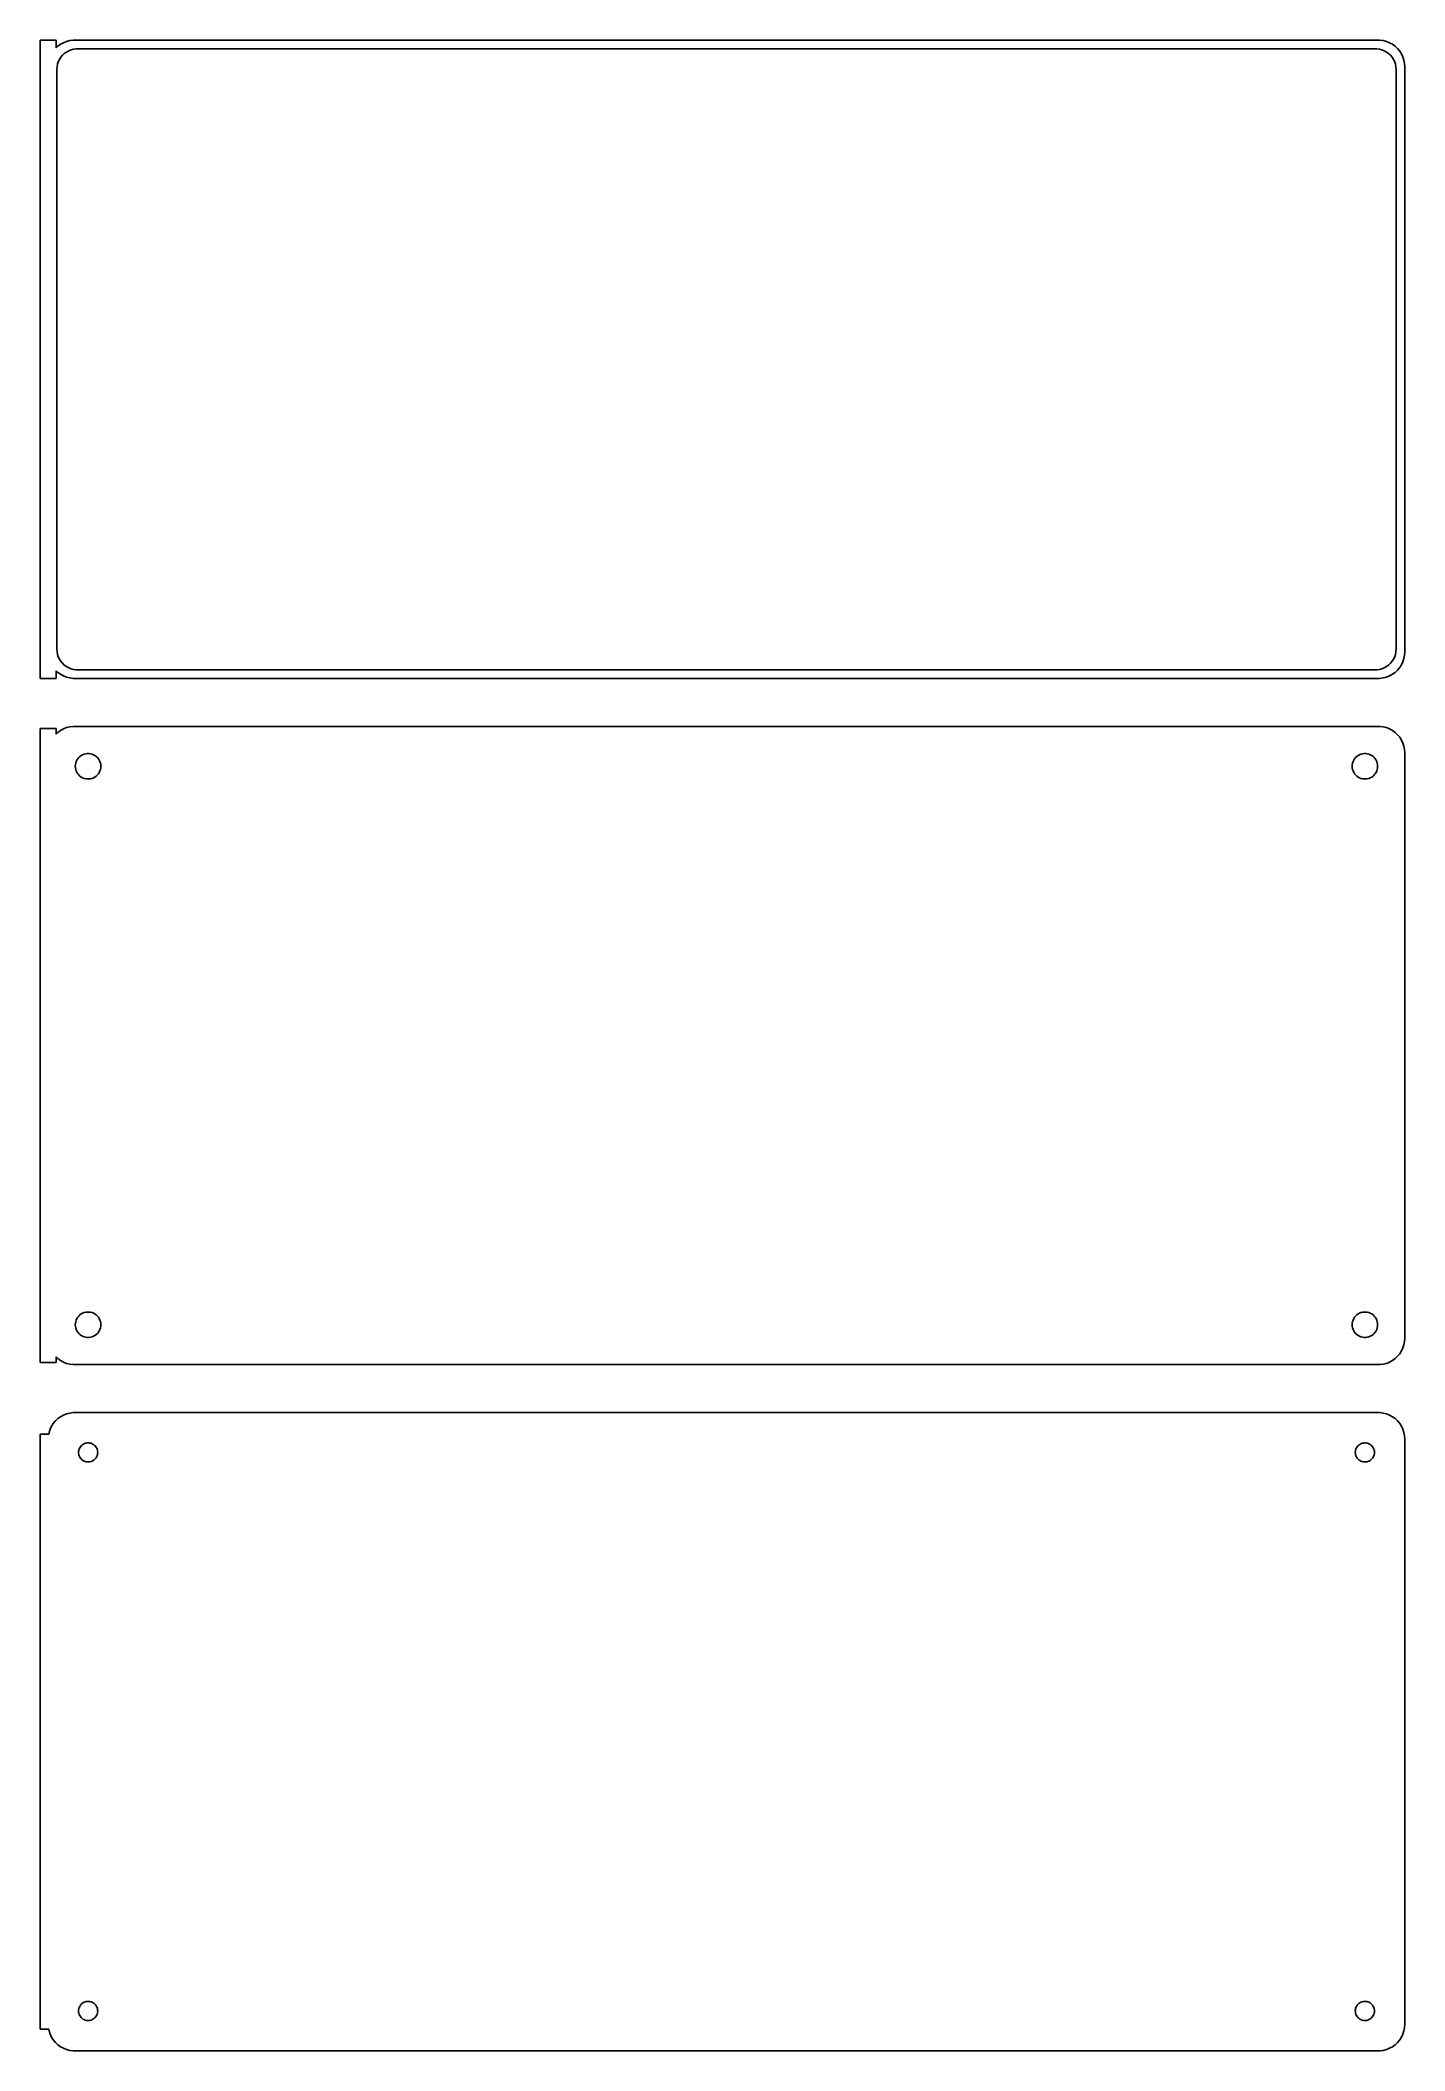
# Model space of a CAD drawing. Header units: metres. Extents: x -129 to 128, y 198 to 576.
import ezdxf

# ---------------------------------------------------------------- set-up
doc = ezdxf.new("R2010")
doc.units = ezdxf.units.M

msp = doc.modelspace()

# ---------------------------------------------------------------- linework, layer by layer
for p, q in [((-126, 575.99), (-129, 575.99)), ((-129, 575.99), (-129, 456.01)), ((-126, 574.559), (-126, 575.99)), ((-125.687, 574.853), (-126, 574.559)), ((-125.179, 575.222), (-125.687, 574.853)), ((-124.629, 575.524), (-125.179, 575.222)), ((-124.045, 575.755), (-124.629, 575.524)), ((-123.437, 575.911), (-124.045, 575.755)), ((-122.814, 575.99), (-123.437, 575.911)), ((122.814, 575.99), (-122.814, 575.99)), ((123.437, 575.911), (122.814, 575.99)), ((124.045, 575.755), (123.437, 575.911)), ((124.629, 575.524), (124.045, 575.755)), ((125.179, 575.222), (124.629, 575.524)), ((125.687, 574.853), (125.179, 575.222)), ((126.145, 574.423), (125.687, 574.853)), ((-125.873, 570.5), (-125.842, 570.985)), ((-125.842, 570.985), (-125.751, 571.463)), ((-125.751, 571.463), (-125.601, 571.926)), ((-125.601, 571.926), (-125.394, 572.366)), ((-125.394, 572.366), (-125.133, 572.776)), ((-125.133, 572.776), (-124.823, 573.151)), ((-124.823, 573.151), (-124.469, 573.484)), ((-124.469, 573.484), (-124.075, 573.77)), ((-124.075, 573.77), (-123.649, 574.004)), ((-123.649, 574.004), (-123.197, 574.183)), ((-123.197, 574.183), (-122.726, 574.304)), ((-122.726, 574.304), (-122.243, 574.365)), ((-122.243, 574.365), (122.243, 574.365)), ((122.243, 574.365), (122.726, 574.304)), ((122.726, 574.304), (123.197, 574.183)), ((123.197, 574.183), (123.649, 574.004)), ((123.649, 574.004), (124.075, 573.77)), ((124.075, 573.77), (124.469, 573.484)), ((124.469, 573.484), (124.823, 573.151)), ((124.823, 573.151), (125.133, 572.776)), ((125.133, 572.776), (125.394, 572.366)), ((125.394, 572.366), (125.601, 571.926)), ((125.601, 571.926), (125.751, 571.463)), ((125.751, 571.463), (125.842, 570.985)), ((125.842, 570.985), (125.873, 570.5)), ((126.545, 573.939), (126.145, 574.423)), ((126.882, 573.409), (126.545, 573.939)), ((127.149, 572.841), (126.882, 573.409)), ((127.343, 572.243), (127.149, 572.841)), ((127.461, 571.627), (127.343, 572.243)), ((127.5, 571), (127.461, 571.627)), ((127.5, 461), (127.5, 571)), ((-125.873, 461.5), (-125.873, 570.5)), ((125.873, 570.5), (125.873, 461.5)), ((-125.842, 461.015), (-125.873, 461.5)), ((125.873, 461.5), (125.842, 461.015)), ((-126, 457.441), (-125.687, 457.147)), ((-126, 456.01), (-126, 457.441)), ((-125.751, 460.537), (-125.842, 461.015)), ((-125.601, 460.074), (-125.751, 460.537)), ((-125.394, 459.634), (-125.601, 460.074)), ((-125.133, 459.224), (-125.394, 459.634)), ((-124.823, 458.849), (-125.133, 459.224)), ((-124.469, 458.516), (-124.823, 458.849)), ((-124.075, 458.23), (-124.469, 458.516)), ((-123.649, 457.996), (-124.075, 458.23)), ((-123.197, 457.817), (-123.649, 457.996)), ((-122.726, 457.696), (-123.197, 457.817)), ((-122.243, 457.635), (-122.726, 457.696)), ((122.243, 457.635), (-122.243, 457.635)), ((122.726, 457.696), (122.243, 457.635)), ((123.197, 457.817), (122.726, 457.696)), ((123.649, 457.996), (123.197, 457.817)), ((124.075, 458.23), (123.649, 457.996)), ((124.469, 458.516), (124.075, 458.23)), ((124.823, 458.849), (124.469, 458.516)), ((125.133, 459.224), (124.823, 458.849)), ((125.394, 459.634), (125.133, 459.224)), ((125.601, 460.074), (125.394, 459.634)), ((125.751, 460.537), (125.601, 460.074)), ((125.687, 457.147), (126.145, 457.577)), ((125.842, 461.015), (125.751, 460.537)), ((126.145, 457.577), (126.545, 458.061)), ((126.545, 458.061), (126.882, 458.591)), ((126.882, 458.591), (127.149, 459.159)), ((127.149, 459.159), (127.343, 459.757)), ((127.343, 459.757), (127.461, 460.373)), ((127.461, 460.373), (127.5, 461)), ((-129, 456.01), (-126, 456.01)), ((-125.687, 457.147), (-125.179, 456.778)), ((-125.179, 456.778), (-124.629, 456.476)), ((-124.629, 456.476), (-124.045, 456.245)), ((-124.045, 456.245), (-123.437, 456.089)), ((-123.437, 456.089), (-122.814, 456.01)), ((-122.814, 456.01), (122.814, 456.01)), ((122.814, 456.01), (123.437, 456.089)), ((123.437, 456.089), (124.045, 456.245)), ((124.045, 456.245), (124.629, 456.476)), ((124.629, 456.476), (125.179, 456.778)), ((125.179, 456.778), (125.687, 457.147)), ((-126, 446.615), (-129, 446.615)), ((-129, 446.615), (-129, 327.385)), ((-126, 445.559), (-126, 446.615)), ((-125.179, 446.222), (-125.687, 445.853)), ((-124.629, 446.524), (-125.179, 446.222)), ((-124.045, 446.755), (-124.629, 446.524)), ((-123.437, 446.911), (-124.045, 446.755)), ((-122.814, 446.99), (-123.437, 446.911)), ((122.814, 446.99), (-122.814, 446.99)), ((123.437, 446.911), (122.814, 446.99)), ((124.045, 446.755), (123.437, 446.911)), ((124.629, 446.524), (124.045, 446.755)), ((125.179, 446.222), (124.629, 446.524)), ((125.687, 445.853), (125.179, 446.222)), ((-125.687, 445.853), (-126, 445.559)), ((126.145, 445.423), (125.687, 445.853)), ((126.545, 444.939), (126.145, 445.423)), ((126.882, 444.409), (126.545, 444.939)), ((127.149, 443.841), (126.882, 444.409)), ((127.343, 443.243), (127.149, 443.841)), ((127.461, 442.627), (127.343, 443.243)), ((127.5, 442), (127.461, 442.627)), ((-122.4, 439.5), (-122.381, 439.801)), ((-122.381, 439.199), (-122.4, 439.5)), ((-122.381, 439.801), (-122.325, 440.097)), ((-122.325, 438.903), (-122.381, 439.199)), ((-122.325, 440.097), (-122.231, 440.383)), ((-122.231, 438.617), (-122.325, 438.903)), ((-122.231, 440.383), (-122.103, 440.656)), ((-122.103, 438.344), (-122.231, 438.617)), ((-122.103, 440.656), (-121.942, 440.911)), ((-121.942, 440.911), (-121.75, 441.143)), ((-121.75, 441.143), (-121.53, 441.349)), ((-121.53, 441.349), (-121.286, 441.526)), ((-121.286, 441.526), (-121.022, 441.672)), ((-121.022, 441.672), (-120.742, 441.783)), ((-120.742, 441.783), (-120.45, 441.857)), ((-120.45, 441.857), (-120.151, 441.895)), ((-120.151, 441.895), (-119.849, 441.895)), ((-119.849, 441.895), (-119.55, 441.857)), ((-119.55, 441.857), (-119.258, 441.783)), ((-119.258, 441.783), (-118.978, 441.672)), ((-118.978, 441.672), (-118.714, 441.526)), ((-118.714, 441.526), (-118.47, 441.349)), ((-118.47, 441.349), (-118.25, 441.143)), ((-118.25, 441.143), (-118.058, 440.911)), ((-118.058, 440.911), (-117.897, 440.656)), ((-117.897, 440.656), (-117.769, 440.383)), ((-117.769, 438.617), (-117.897, 438.344)), ((-117.769, 440.383), (-117.675, 440.097)), ((-117.675, 438.903), (-117.769, 438.617)), ((-117.675, 440.097), (-117.619, 439.801)), ((-117.619, 439.199), (-117.675, 438.903)), ((-117.619, 439.801), (-117.6, 439.5)), ((-117.6, 439.5), (-117.619, 439.199)), ((117.6, 439.5), (117.619, 439.801)), ((117.619, 439.199), (117.6, 439.5)), ((117.619, 439.801), (117.675, 440.097)), ((117.675, 438.903), (117.619, 439.199)), ((117.675, 440.097), (117.769, 440.383)), ((117.769, 438.617), (117.675, 438.903)), ((117.769, 440.383), (117.897, 440.656)), ((117.897, 438.344), (117.769, 438.617)), ((117.897, 440.656), (118.058, 440.911)), ((118.058, 440.911), (118.25, 441.143)), ((118.25, 441.143), (118.47, 441.349)), ((118.47, 441.349), (118.714, 441.526)), ((118.714, 441.526), (118.978, 441.672)), ((118.978, 441.672), (119.258, 441.783)), ((119.258, 441.783), (119.55, 441.857)), ((119.55, 441.857), (119.849, 441.895)), ((119.849, 441.895), (120.151, 441.895)), ((120.151, 441.895), (120.45, 441.857)), ((120.45, 441.857), (120.742, 441.783)), ((120.742, 441.783), (121.022, 441.672)), ((121.022, 441.672), (121.286, 441.526)), ((121.286, 441.526), (121.53, 441.349)), ((121.53, 441.349), (121.75, 441.143)), ((121.75, 441.143), (121.942, 440.911)), ((121.942, 440.911), (122.103, 440.656)), ((122.103, 440.656), (122.231, 440.383)), ((122.231, 438.617), (122.103, 438.344)), ((122.231, 440.383), (122.325, 440.097)), ((122.325, 438.903), (122.231, 438.617)), ((122.325, 440.097), (122.381, 439.801)), ((122.381, 439.199), (122.325, 438.903)), ((122.381, 439.801), (122.4, 439.5)), ((122.4, 439.5), (122.381, 439.199)), ((127.5, 332), (127.5, 442)), ((-121.942, 438.089), (-122.103, 438.344)), ((-121.75, 437.857), (-121.942, 438.089)), ((-121.53, 437.651), (-121.75, 437.857)), ((-121.286, 437.474), (-121.53, 437.651)), ((-121.022, 437.328), (-121.286, 437.474)), ((-120.742, 437.217), (-121.022, 437.328)), ((-120.45, 437.143), (-120.742, 437.217)), ((-120.151, 437.105), (-120.45, 437.143)), ((-119.849, 437.105), (-120.151, 437.105)), ((-119.55, 437.143), (-119.849, 437.105)), ((-119.258, 437.217), (-119.55, 437.143)), ((-118.978, 437.328), (-119.258, 437.217)), ((-118.714, 437.474), (-118.978, 437.328)), ((-118.47, 437.651), (-118.714, 437.474)), ((-118.25, 437.857), (-118.47, 437.651)), ((-118.058, 438.089), (-118.25, 437.857)), ((-117.897, 438.344), (-118.058, 438.089)), ((118.058, 438.089), (117.897, 438.344)), ((118.25, 437.857), (118.058, 438.089)), ((118.47, 437.651), (118.25, 437.857)), ((118.714, 437.474), (118.47, 437.651)), ((118.978, 437.328), (118.714, 437.474)), ((119.258, 437.217), (118.978, 437.328)), ((119.55, 437.143), (119.258, 437.217)), ((119.849, 437.105), (119.55, 437.143)), ((120.151, 437.105), (119.849, 437.105)), ((120.45, 437.143), (120.151, 437.105)), ((120.742, 437.217), (120.45, 437.143)), ((121.022, 437.328), (120.742, 437.217)), ((121.286, 437.474), (121.022, 437.328)), ((121.53, 437.651), (121.286, 437.474)), ((121.75, 437.857), (121.53, 437.651)), ((121.942, 438.089), (121.75, 437.857)), ((122.103, 438.344), (121.942, 438.089)), ((-121.53, 336.349), (-121.286, 336.526)), ((-121.286, 336.526), (-121.022, 336.672)), ((-121.022, 336.672), (-120.742, 336.783)), ((-120.742, 336.783), (-120.45, 336.857)), ((-120.45, 336.857), (-120.151, 336.895)), ((-120.151, 336.895), (-119.849, 336.895)), ((-119.849, 336.895), (-119.55, 336.857)), ((-119.55, 336.857), (-119.258, 336.783)), ((-119.258, 336.783), (-118.978, 336.672)), ((-118.978, 336.672), (-118.714, 336.526)), ((-118.714, 336.526), (-118.47, 336.349)), ((118.47, 336.349), (118.714, 336.526)), ((118.714, 336.526), (118.978, 336.672)), ((118.978, 336.672), (119.258, 336.783)), ((119.258, 336.783), (119.55, 336.857)), ((119.55, 336.857), (119.849, 336.895)), ((119.849, 336.895), (120.151, 336.895)), ((120.151, 336.895), (120.45, 336.857)), ((120.45, 336.857), (120.742, 336.783)), ((120.742, 336.783), (121.022, 336.672)), ((121.022, 336.672), (121.286, 336.526)), ((121.286, 336.526), (121.53, 336.349)), ((-122.4, 334.5), (-122.381, 334.801)), ((-122.381, 334.199), (-122.4, 334.5)), ((-122.381, 334.801), (-122.325, 335.097)), ((-122.325, 333.903), (-122.381, 334.199)), ((-122.325, 335.097), (-122.231, 335.383)), ((-122.231, 333.617), (-122.325, 333.903)), ((-122.231, 335.383), (-122.103, 335.656)), ((-122.103, 333.344), (-122.231, 333.617)), ((-122.103, 335.656), (-121.942, 335.911)), ((-121.942, 333.089), (-122.103, 333.344)), ((-121.942, 335.911), (-121.75, 336.143)), ((-121.75, 332.857), (-121.942, 333.089)), ((-121.75, 336.143), (-121.53, 336.349)), ((-121.53, 332.651), (-121.75, 332.857)), ((-121.286, 332.474), (-121.53, 332.651)), ((-118.47, 332.651), (-118.714, 332.474)), ((-118.47, 336.349), (-118.25, 336.143)), ((-118.25, 332.857), (-118.47, 332.651)), ((-118.25, 336.143), (-118.058, 335.911)), ((-118.058, 333.089), (-118.25, 332.857)), ((-118.058, 335.911), (-117.897, 335.656)), ((-117.897, 333.344), (-118.058, 333.089)), ((-117.897, 335.656), (-117.769, 335.383)), ((-117.769, 333.617), (-117.897, 333.344)), ((-117.769, 335.383), (-117.675, 335.097)), ((-117.675, 333.903), (-117.769, 333.617)), ((-117.675, 335.097), (-117.619, 334.801)), ((-117.619, 334.199), (-117.675, 333.903)), ((-117.619, 334.801), (-117.6, 334.5)), ((-117.6, 334.5), (-117.619, 334.199)), ((117.6, 334.5), (117.619, 334.801)), ((117.619, 334.199), (117.6, 334.5)), ((117.619, 334.801), (117.675, 335.097)), ((117.675, 333.903), (117.619, 334.199)), ((117.675, 335.097), (117.769, 335.383)), ((117.769, 333.617), (117.675, 333.903)), ((117.769, 335.383), (117.897, 335.656)), ((117.897, 333.344), (117.769, 333.617)), ((117.897, 335.656), (118.058, 335.911)), ((118.058, 333.089), (117.897, 333.344)), ((118.058, 335.911), (118.25, 336.143)), ((118.25, 332.857), (118.058, 333.089)), ((118.25, 336.143), (118.47, 336.349)), ((118.47, 332.651), (118.25, 332.857)), ((118.714, 332.474), (118.47, 332.651)), ((121.53, 332.651), (121.286, 332.474)), ((121.53, 336.349), (121.75, 336.143)), ((121.75, 332.857), (121.53, 332.651)), ((121.75, 336.143), (121.942, 335.911)), ((121.942, 333.089), (121.75, 332.857)), ((121.942, 335.911), (122.103, 335.656)), ((122.103, 333.344), (121.942, 333.089)), ((122.103, 335.656), (122.231, 335.383)), ((122.231, 333.617), (122.103, 333.344)), ((122.231, 335.383), (122.325, 335.097)), ((122.325, 333.903), (122.231, 333.617)), ((122.325, 335.097), (122.381, 334.801)), ((122.381, 334.199), (122.325, 333.903)), ((122.381, 334.801), (122.4, 334.5)), ((122.4, 334.5), (122.381, 334.199)), ((-121.022, 332.328), (-121.286, 332.474)), ((-120.742, 332.217), (-121.022, 332.328)), ((-120.45, 332.143), (-120.742, 332.217)), ((-120.151, 332.105), (-120.45, 332.143)), ((-119.849, 332.105), (-120.151, 332.105)), ((-119.55, 332.143), (-119.849, 332.105)), ((-119.258, 332.217), (-119.55, 332.143)), ((-118.978, 332.328), (-119.258, 332.217)), ((-118.714, 332.474), (-118.978, 332.328)), ((118.978, 332.328), (118.714, 332.474)), ((119.258, 332.217), (118.978, 332.328)), ((119.55, 332.143), (119.258, 332.217)), ((119.849, 332.105), (119.55, 332.143)), ((120.151, 332.105), (119.849, 332.105)), ((120.45, 332.143), (120.151, 332.105)), ((120.742, 332.217), (120.45, 332.143)), ((121.022, 332.328), (120.742, 332.217)), ((121.286, 332.474), (121.022, 332.328)), ((126.145, 328.577), (126.545, 329.061)), ((126.545, 329.061), (126.882, 329.591)), ((126.882, 329.591), (127.149, 330.159)), ((127.149, 330.159), (127.343, 330.757)), ((127.343, 330.757), (127.461, 331.373)), ((127.461, 331.373), (127.5, 332)), ((-129, 327.385), (-126, 327.385)), ((-126, 327.385), (-126, 328.441)), ((-126, 328.441), (-125.687, 328.147)), ((-125.687, 328.147), (-125.179, 327.778)), ((-125.179, 327.778), (-124.629, 327.476)), ((-124.629, 327.476), (-124.045, 327.245)), ((-124.045, 327.245), (-123.437, 327.089)), ((-123.437, 327.089), (-122.814, 327.01)), ((-122.814, 327.01), (122.814, 327.01)), ((122.814, 327.01), (123.437, 327.089)), ((123.437, 327.089), (124.045, 327.245)), ((124.045, 327.245), (124.629, 327.476)), ((124.629, 327.476), (125.179, 327.778)), ((125.179, 327.778), (125.687, 328.147)), ((125.687, 328.147), (126.145, 328.577)), ((-124.629, 317.524), (-125.179, 317.222)), ((-124.045, 317.755), (-124.629, 317.524)), ((-123.437, 317.911), (-124.045, 317.755)), ((-122.814, 317.99), (-123.437, 317.911)), ((122.814, 317.99), (-122.814, 317.99)), ((123.437, 317.911), (122.814, 317.99)), ((124.045, 317.755), (123.437, 317.911)), ((124.629, 317.524), (124.045, 317.755)), ((125.179, 317.222), (124.629, 317.524)), ((-127.4, 313.944), (-129, 313.944)), ((-129, 313.944), (-129, 202.056)), ((-127.343, 314.243), (-127.4, 313.944)), ((-127.149, 314.841), (-127.343, 314.243)), ((-126.882, 315.409), (-127.149, 314.841)), ((-126.545, 315.939), (-126.882, 315.409)), ((-126.145, 316.423), (-126.545, 315.939)), ((-125.687, 316.853), (-126.145, 316.423)), ((-125.179, 317.222), (-125.687, 316.853)), ((125.687, 316.853), (125.179, 317.222)), ((126.145, 316.423), (125.687, 316.853)), ((126.545, 315.939), (126.145, 316.423)), ((126.882, 315.409), (126.545, 315.939)), ((127.149, 314.841), (126.882, 315.409)), ((127.343, 314.243), (127.149, 314.841)), ((127.461, 313.627), (127.343, 314.243)), ((-121.8, 310.5), (-121.786, 310.726)), ((-121.786, 310.274), (-121.8, 310.5)), ((-121.786, 310.726), (-121.743, 310.948)), ((-121.743, 310.052), (-121.786, 310.274)), ((-121.743, 310.948), (-121.674, 311.163)), ((-121.674, 309.837), (-121.743, 310.052)), ((-121.674, 311.163), (-121.577, 311.367)), ((-121.577, 311.367), (-121.456, 311.558)), ((-121.456, 311.558), (-121.312, 311.732)), ((-121.312, 311.732), (-121.147, 311.887)), ((-121.147, 311.887), (-120.964, 312.02)), ((-120.964, 312.02), (-120.766, 312.129)), ((-120.766, 312.129), (-120.556, 312.212)), ((-120.556, 312.212), (-120.337, 312.268)), ((-120.337, 312.268), (-120.113, 312.296)), ((-120.113, 312.296), (-119.887, 312.296)), ((-119.887, 312.296), (-119.663, 312.268)), ((-119.663, 312.268), (-119.444, 312.212)), ((-119.444, 312.212), (-119.234, 312.129)), ((-119.234, 312.129), (-119.036, 312.02)), ((-119.036, 312.02), (-118.853, 311.887)), ((-118.853, 311.887), (-118.688, 311.732)), ((-118.688, 311.732), (-118.544, 311.558)), ((-118.544, 311.558), (-118.423, 311.367)), ((-118.423, 311.367), (-118.326, 311.163)), ((-118.326, 311.163), (-118.257, 310.948)), ((-118.257, 310.052), (-118.326, 309.837)), ((-118.257, 310.948), (-118.214, 310.726)), ((-118.214, 310.274), (-118.257, 310.052)), ((-118.214, 310.726), (-118.2, 310.5)), ((-118.2, 310.5), (-118.214, 310.274)), ((118.2, 310.5), (118.214, 310.726)), ((118.214, 310.274), (118.2, 310.5)), ((118.214, 310.726), (118.257, 310.948)), ((118.257, 310.052), (118.214, 310.274)), ((118.257, 310.948), (118.326, 311.163)), ((118.326, 309.837), (118.257, 310.052)), ((118.326, 311.163), (118.423, 311.367)), ((118.423, 311.367), (118.544, 311.558)), ((118.544, 311.558), (118.688, 311.732)), ((118.688, 311.732), (118.853, 311.887)), ((118.853, 311.887), (119.036, 312.02)), ((119.036, 312.02), (119.234, 312.129)), ((119.234, 312.129), (119.444, 312.212)), ((119.444, 312.212), (119.663, 312.268)), ((119.663, 312.268), (119.887, 312.296)), ((119.887, 312.296), (120.113, 312.296)), ((120.113, 312.296), (120.337, 312.268)), ((120.337, 312.268), (120.556, 312.212)), ((120.556, 312.212), (120.766, 312.129)), ((120.766, 312.129), (120.964, 312.02)), ((120.964, 312.02), (121.147, 311.887)), ((121.147, 311.887), (121.312, 311.732)), ((121.312, 311.732), (121.456, 311.558)), ((121.456, 311.558), (121.577, 311.367)), ((121.577, 311.367), (121.674, 311.163)), ((121.674, 311.163), (121.743, 310.948)), ((121.743, 310.052), (121.674, 309.837)), ((121.743, 310.948), (121.786, 310.726)), ((121.786, 310.274), (121.743, 310.052)), ((121.786, 310.726), (121.8, 310.5)), ((121.8, 310.5), (121.786, 310.274)), ((127.5, 313), (127.461, 313.627)), ((127.5, 203), (127.5, 313)), ((-121.577, 309.633), (-121.674, 309.837)), ((-121.456, 309.442), (-121.577, 309.633)), ((-121.312, 309.268), (-121.456, 309.442)), ((-121.147, 309.113), (-121.312, 309.268)), ((-120.964, 308.98), (-121.147, 309.113)), ((-120.766, 308.871), (-120.964, 308.98)), ((-120.556, 308.788), (-120.766, 308.871)), ((-120.337, 308.732), (-120.556, 308.788)), ((-120.113, 308.704), (-120.337, 308.732)), ((-119.887, 308.704), (-120.113, 308.704)), ((-119.663, 308.732), (-119.887, 308.704)), ((-119.444, 308.788), (-119.663, 308.732)), ((-119.234, 308.871), (-119.444, 308.788)), ((-119.036, 308.98), (-119.234, 308.871)), ((-118.853, 309.113), (-119.036, 308.98)), ((-118.688, 309.268), (-118.853, 309.113)), ((-118.544, 309.442), (-118.688, 309.268)), ((-118.423, 309.633), (-118.544, 309.442)), ((-118.326, 309.837), (-118.423, 309.633)), ((118.423, 309.633), (118.326, 309.837)), ((118.544, 309.442), (118.423, 309.633)), ((118.688, 309.268), (118.544, 309.442)), ((118.853, 309.113), (118.688, 309.268)), ((119.036, 308.98), (118.853, 309.113)), ((119.234, 308.871), (119.036, 308.98)), ((119.444, 308.788), (119.234, 308.871)), ((119.663, 308.732), (119.444, 308.788)), ((119.887, 308.704), (119.663, 308.732)), ((120.113, 308.704), (119.887, 308.704)), ((120.337, 308.732), (120.113, 308.704)), ((120.556, 308.788), (120.337, 308.732)), ((120.766, 308.871), (120.556, 308.788)), ((120.964, 308.98), (120.766, 308.871)), ((121.147, 309.113), (120.964, 308.98)), ((121.312, 309.268), (121.147, 309.113)), ((121.456, 309.442), (121.312, 309.268)), ((121.577, 309.633), (121.456, 309.442)), ((121.674, 309.837), (121.577, 309.633)), ((-121.8, 205.5), (-121.786, 205.726)), ((-121.786, 205.274), (-121.8, 205.5)), ((-121.786, 205.726), (-121.743, 205.948)), ((-121.743, 205.052), (-121.786, 205.274)), ((-121.743, 205.948), (-121.674, 206.163)), ((-121.674, 204.837), (-121.743, 205.052)), ((-121.674, 206.163), (-121.577, 206.367)), ((-121.577, 204.633), (-121.674, 204.837)), ((-121.577, 206.367), (-121.456, 206.558)), ((-121.456, 204.442), (-121.577, 204.633)), ((-121.456, 206.558), (-121.312, 206.732)), ((-121.312, 204.268), (-121.456, 204.442)), ((-121.312, 206.732), (-121.147, 206.887)), ((-121.147, 204.113), (-121.312, 204.268)), ((-121.147, 206.887), (-120.964, 207.02)), ((-120.964, 203.98), (-121.147, 204.113)), ((-120.964, 207.02), (-120.766, 207.129)), ((-120.766, 207.129), (-120.556, 207.212)), ((-120.556, 207.212), (-120.337, 207.268)), ((-120.337, 207.268), (-120.113, 207.296)), ((-120.113, 207.296), (-119.887, 207.296)), ((-119.887, 207.296), (-119.663, 207.268)), ((-119.663, 207.268), (-119.444, 207.212)), ((-119.444, 207.212), (-119.234, 207.129)), ((-119.234, 207.129), (-119.036, 207.02)), ((-119.036, 207.02), (-118.853, 206.887)), ((-118.853, 204.113), (-119.036, 203.98)), ((-118.853, 206.887), (-118.688, 206.732)), ((-118.688, 204.268), (-118.853, 204.113)), ((-118.688, 206.732), (-118.544, 206.558)), ((-118.544, 204.442), (-118.688, 204.268)), ((-118.544, 206.558), (-118.423, 206.367)), ((-118.423, 204.633), (-118.544, 204.442)), ((-118.423, 206.367), (-118.326, 206.163)), ((-118.326, 204.837), (-118.423, 204.633)), ((-118.326, 206.163), (-118.257, 205.948)), ((-118.257, 205.052), (-118.326, 204.837)), ((-118.257, 205.948), (-118.214, 205.726)), ((-118.214, 205.274), (-118.257, 205.052)), ((-118.214, 205.726), (-118.2, 205.5)), ((-118.2, 205.5), (-118.214, 205.274)), ((118.2, 205.5), (118.214, 205.726)), ((118.214, 205.274), (118.2, 205.5)), ((118.214, 205.726), (118.257, 205.948)), ((118.257, 205.052), (118.214, 205.274)), ((118.257, 205.948), (118.326, 206.163)), ((118.326, 204.837), (118.257, 205.052)), ((118.326, 206.163), (118.423, 206.367)), ((118.423, 204.633), (118.326, 204.837)), ((118.423, 206.367), (118.544, 206.558)), ((118.544, 204.442), (118.423, 204.633)), ((118.544, 206.558), (118.688, 206.732)), ((118.688, 204.268), (118.544, 204.442)), ((118.688, 206.732), (118.853, 206.887)), ((118.853, 204.113), (118.688, 204.268)), ((118.853, 206.887), (119.036, 207.02)), ((119.036, 203.98), (118.853, 204.113)), ((119.036, 207.02), (119.234, 207.129)), ((119.234, 207.129), (119.444, 207.212)), ((119.444, 207.212), (119.663, 207.268)), ((119.663, 207.268), (119.887, 207.296)), ((119.887, 207.296), (120.113, 207.296)), ((120.113, 207.296), (120.337, 207.268)), ((120.337, 207.268), (120.556, 207.212)), ((120.556, 207.212), (120.766, 207.129)), ((120.766, 207.129), (120.964, 207.02)), ((120.964, 207.02), (121.147, 206.887)), ((121.147, 204.113), (120.964, 203.98)), ((121.147, 206.887), (121.312, 206.732)), ((121.312, 204.268), (121.147, 204.113)), ((121.312, 206.732), (121.456, 206.558)), ((121.456, 204.442), (121.312, 204.268)), ((121.456, 206.558), (121.577, 206.367)), ((121.577, 204.633), (121.456, 204.442)), ((121.577, 206.367), (121.674, 206.163)), ((121.674, 204.837), (121.577, 204.633)), ((121.674, 206.163), (121.743, 205.948)), ((121.743, 205.052), (121.674, 204.837)), ((121.743, 205.948), (121.786, 205.726)), ((121.786, 205.274), (121.743, 205.052)), ((121.786, 205.726), (121.8, 205.5)), ((121.8, 205.5), (121.786, 205.274)), ((-129, 202.056), (-127.4, 202.056)), ((-127.4, 202.056), (-127.343, 201.757)), ((-127.343, 201.757), (-127.149, 201.159)), ((-127.149, 201.159), (-126.882, 200.591)), ((-126.882, 200.591), (-126.545, 200.061)), ((-120.766, 203.871), (-120.964, 203.98)), ((-120.556, 203.788), (-120.766, 203.871)), ((-120.337, 203.732), (-120.556, 203.788)), ((-120.113, 203.704), (-120.337, 203.732)), ((-119.887, 203.704), (-120.113, 203.704)), ((-119.663, 203.732), (-119.887, 203.704)), ((-119.444, 203.788), (-119.663, 203.732)), ((-119.234, 203.871), (-119.444, 203.788)), ((-119.036, 203.98), (-119.234, 203.871)), ((119.234, 203.871), (119.036, 203.98)), ((119.444, 203.788), (119.234, 203.871)), ((119.663, 203.732), (119.444, 203.788)), ((119.887, 203.704), (119.663, 203.732)), ((120.113, 203.704), (119.887, 203.704)), ((120.337, 203.732), (120.113, 203.704)), ((120.556, 203.788), (120.337, 203.732)), ((120.766, 203.871), (120.556, 203.788)), ((120.964, 203.98), (120.766, 203.871)), ((126.545, 200.061), (126.882, 200.591)), ((126.882, 200.591), (127.149, 201.159)), ((127.149, 201.159), (127.343, 201.757)), ((127.343, 201.757), (127.461, 202.373)), ((127.461, 202.373), (127.5, 203)), ((-126.545, 200.061), (-126.145, 199.577)), ((-126.145, 199.577), (-125.687, 199.147)), ((-125.687, 199.147), (-125.179, 198.778)), ((-125.179, 198.778), (-124.629, 198.476)), ((-124.629, 198.476), (-124.045, 198.245)), ((-124.045, 198.245), (-123.437, 198.089)), ((-123.437, 198.089), (-122.814, 198.01)), ((-122.814, 198.01), (122.814, 198.01)), ((122.814, 198.01), (123.437, 198.089)), ((123.437, 198.089), (124.045, 198.245)), ((124.045, 198.245), (124.629, 198.476)), ((124.629, 198.476), (125.179, 198.778)), ((125.179, 198.778), (125.687, 199.147)), ((125.687, 199.147), (126.145, 199.577)), ((126.145, 199.577), (126.545, 200.061))]:
    msp.add_line(p, q)

doc.saveas('drawing.dxf')
